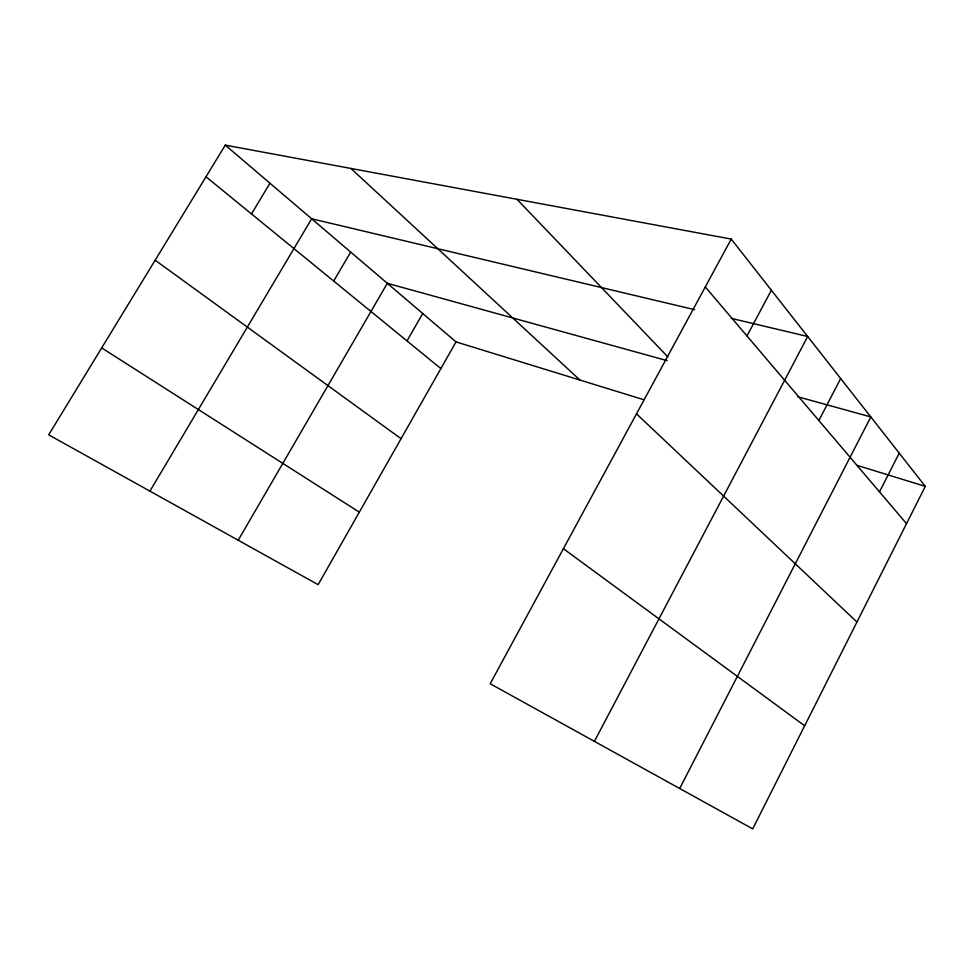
<?xml version="1.0" encoding="UTF-8"?>
<svg xmlns="http://www.w3.org/2000/svg" width="974" height="974" viewBox="0 0 974 974"><rect width="100%" height="100%" fill="white"/><g stroke="black" fill="none" stroke-linecap="round" stroke-linejoin="round"><path stroke-width="1.46" d="M731.231 239.08L925.3 486.367L752.719 828.874L490.19 683.748L731.231 239.08L225.298 145.126L48.7 434.842L318.133 584.668L456.027 341.911L643.704 399.681M879.51 491.882L899.233 453.141M679.694 788.502L870.817 416.933L797.816 396.759M818.854 420.512L840.684 378.545M594.42 741.36L807.689 336.493L731.316 318.376M746.961 335.945L771.371 290.228M406.998 340.924L422.728 313.506M238.228 540.229L387.311 283.3L667.166 360.648M333.68 281.06L350.689 252.071M149.935 491.127L311.656 218.773L694.584 309.659M251.487 213.927L269.956 183.209M857.108 465.377L925.3 486.367M101.686 347.925L359.321 512.154M155.158 260.204L401.057 438.69M563.386 548.703L804.67 725.788M206.001 176.793L440.881 368.586M225.298 145.126L456.027 341.911M350.908 168.453L579.968 380.067M636.497 413.853L856.937 622.033M516.975 199.293L667.799 356.825M705.298 286.928L906.514 523.647"/></g></svg>
